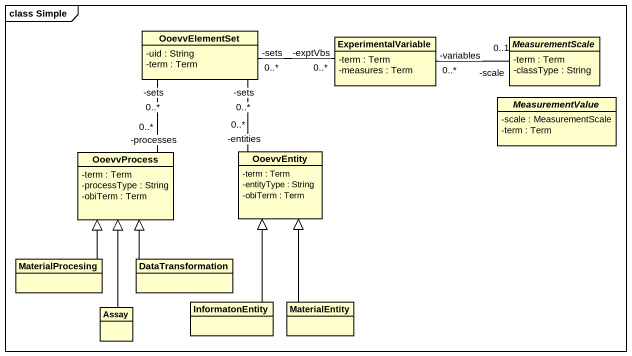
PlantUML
@startuml
mainframe class Simple
hide circle
hide empty members
skinparam classAttributeIconSize 0
class OoevvElementSet {
  -uid : String
  -term : Term
}
class ExperimentalVariable {
  -term : Term
  -measures : Term
}
abstract class MeasurementScale {
  -term : Term
  -classType : String
}
abstract class MeasurementValue {
  -scale : MeasurementScale
  -term : Term
}
class OoevvProcess {
  -term : Term
  -processType : String
  -obiTerm : Term
}
class OoevvEntity {
  -term : Term
  -entityType : String
  -obiTerm : Term
}
class MaterialProcesing
class DataTransformation
class InformatonEntity
class MaterialEntity
class Assay
OoevvElementSet "-sets\n0..*" -- "-processes\n0..*" OoevvProcess
ExperimentalVariable "-exptVbs\n0..*" -left- "-sets\n0..*" OoevvElementSet
MeasurementScale "-scale\n0..1" -left- "-variables\n0..*" ExperimentalVariable
OoevvEntity "-entities\n0..*" -up- "-sets\n0..*" OoevvElementSet
MaterialProcesing -up-|> OoevvProcess
DataTransformation -up-|> OoevvProcess
InformatonEntity -up-|> OoevvEntity
MaterialEntity -up-|> OoevvEntity
Assay -up-|> OoevvProcess
@enduml
